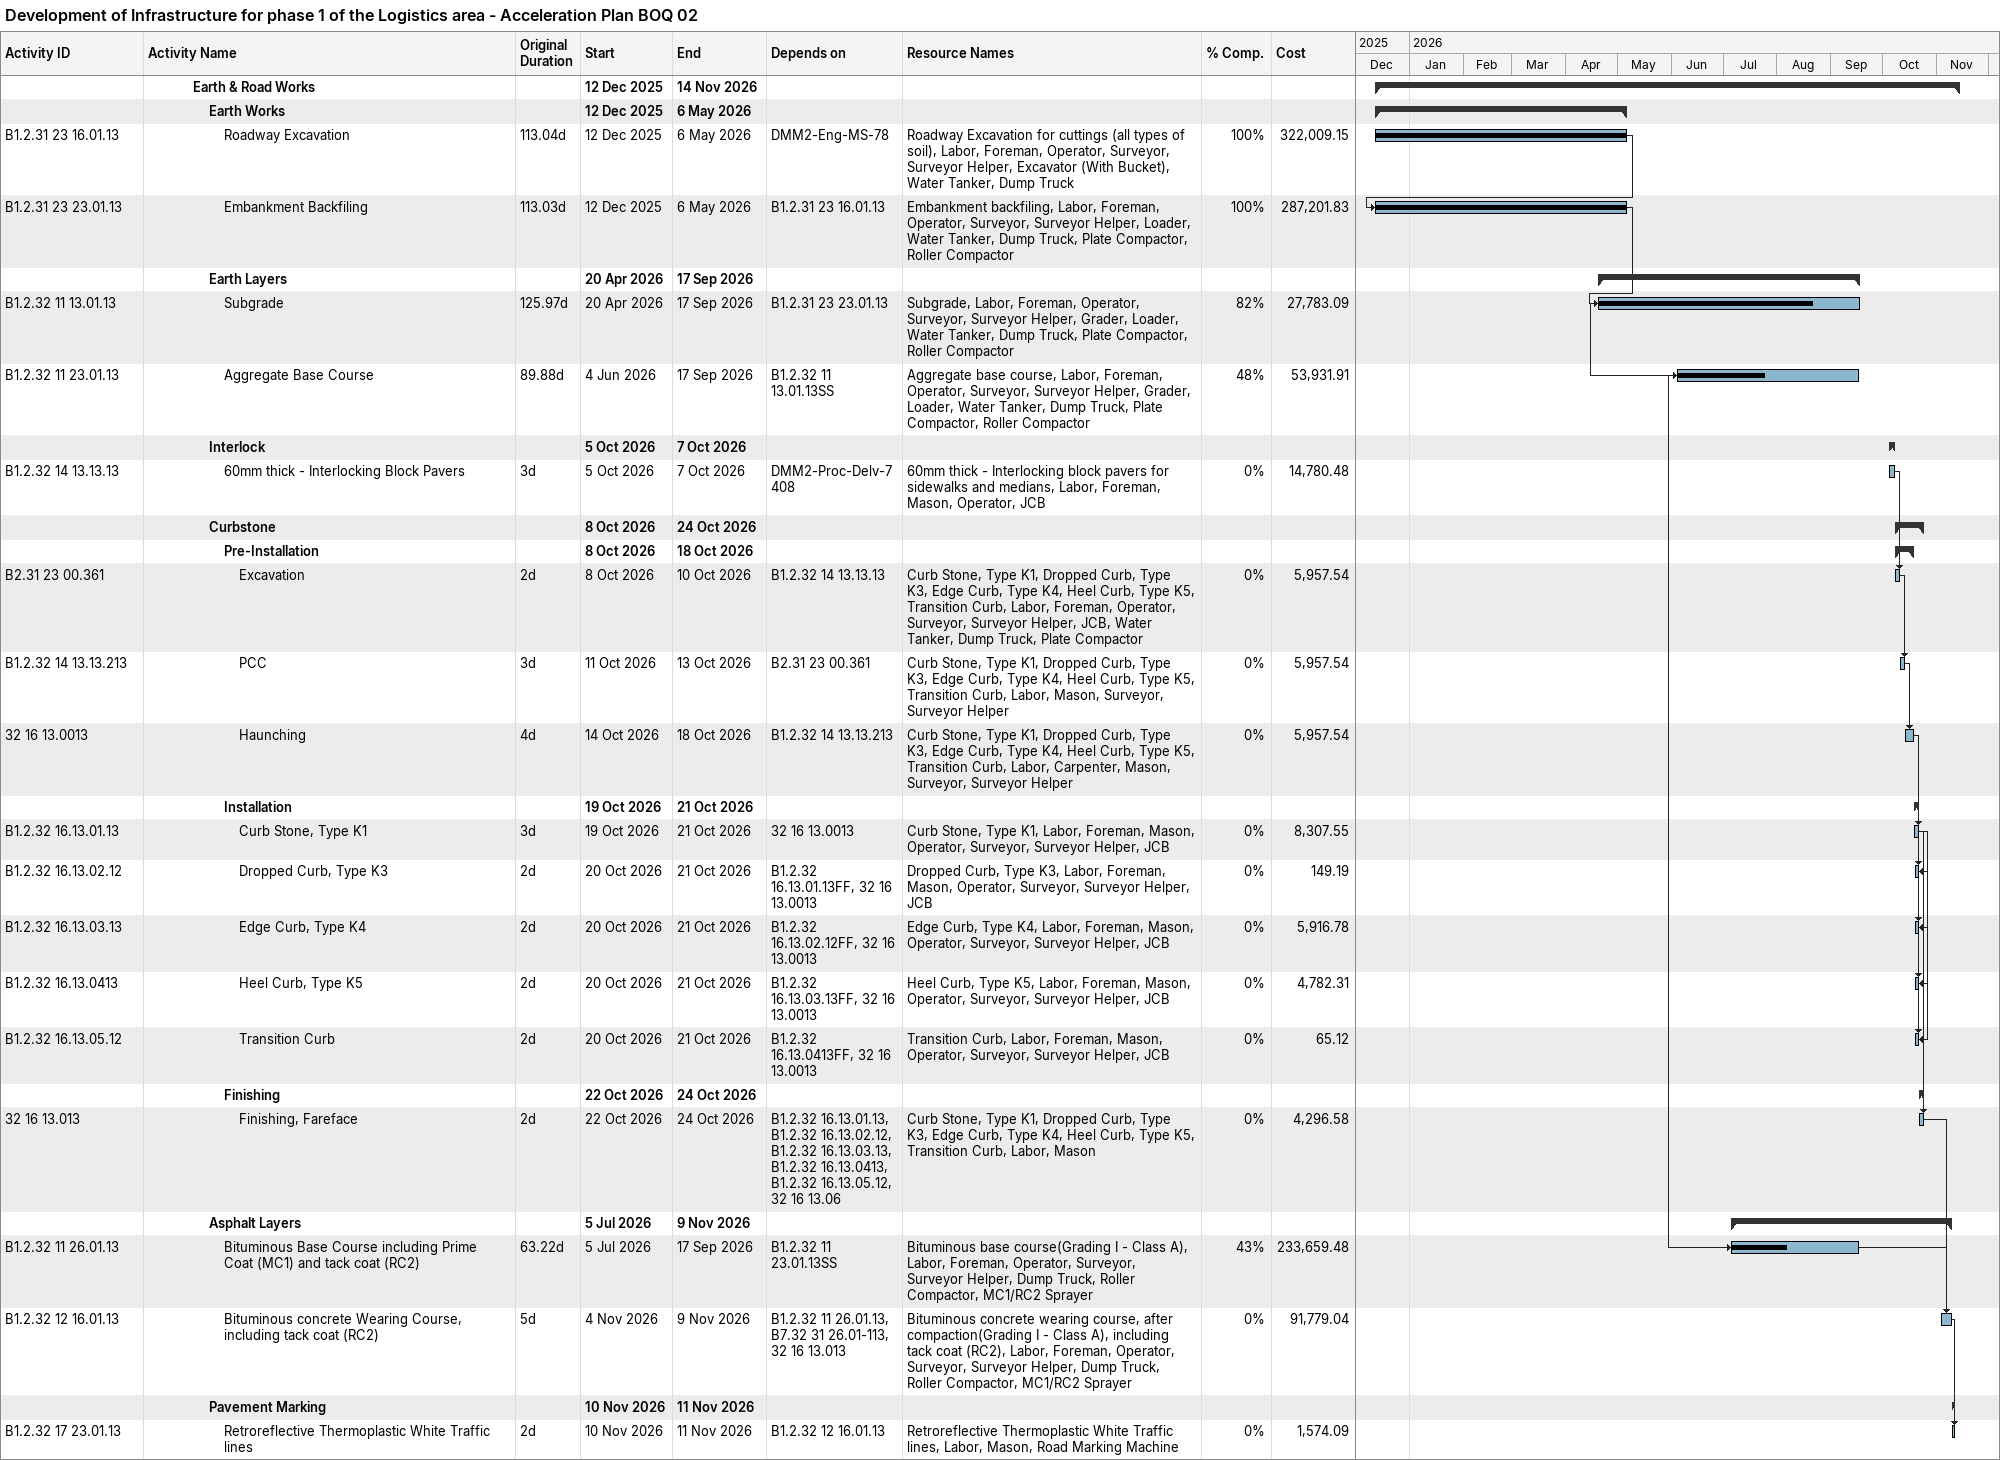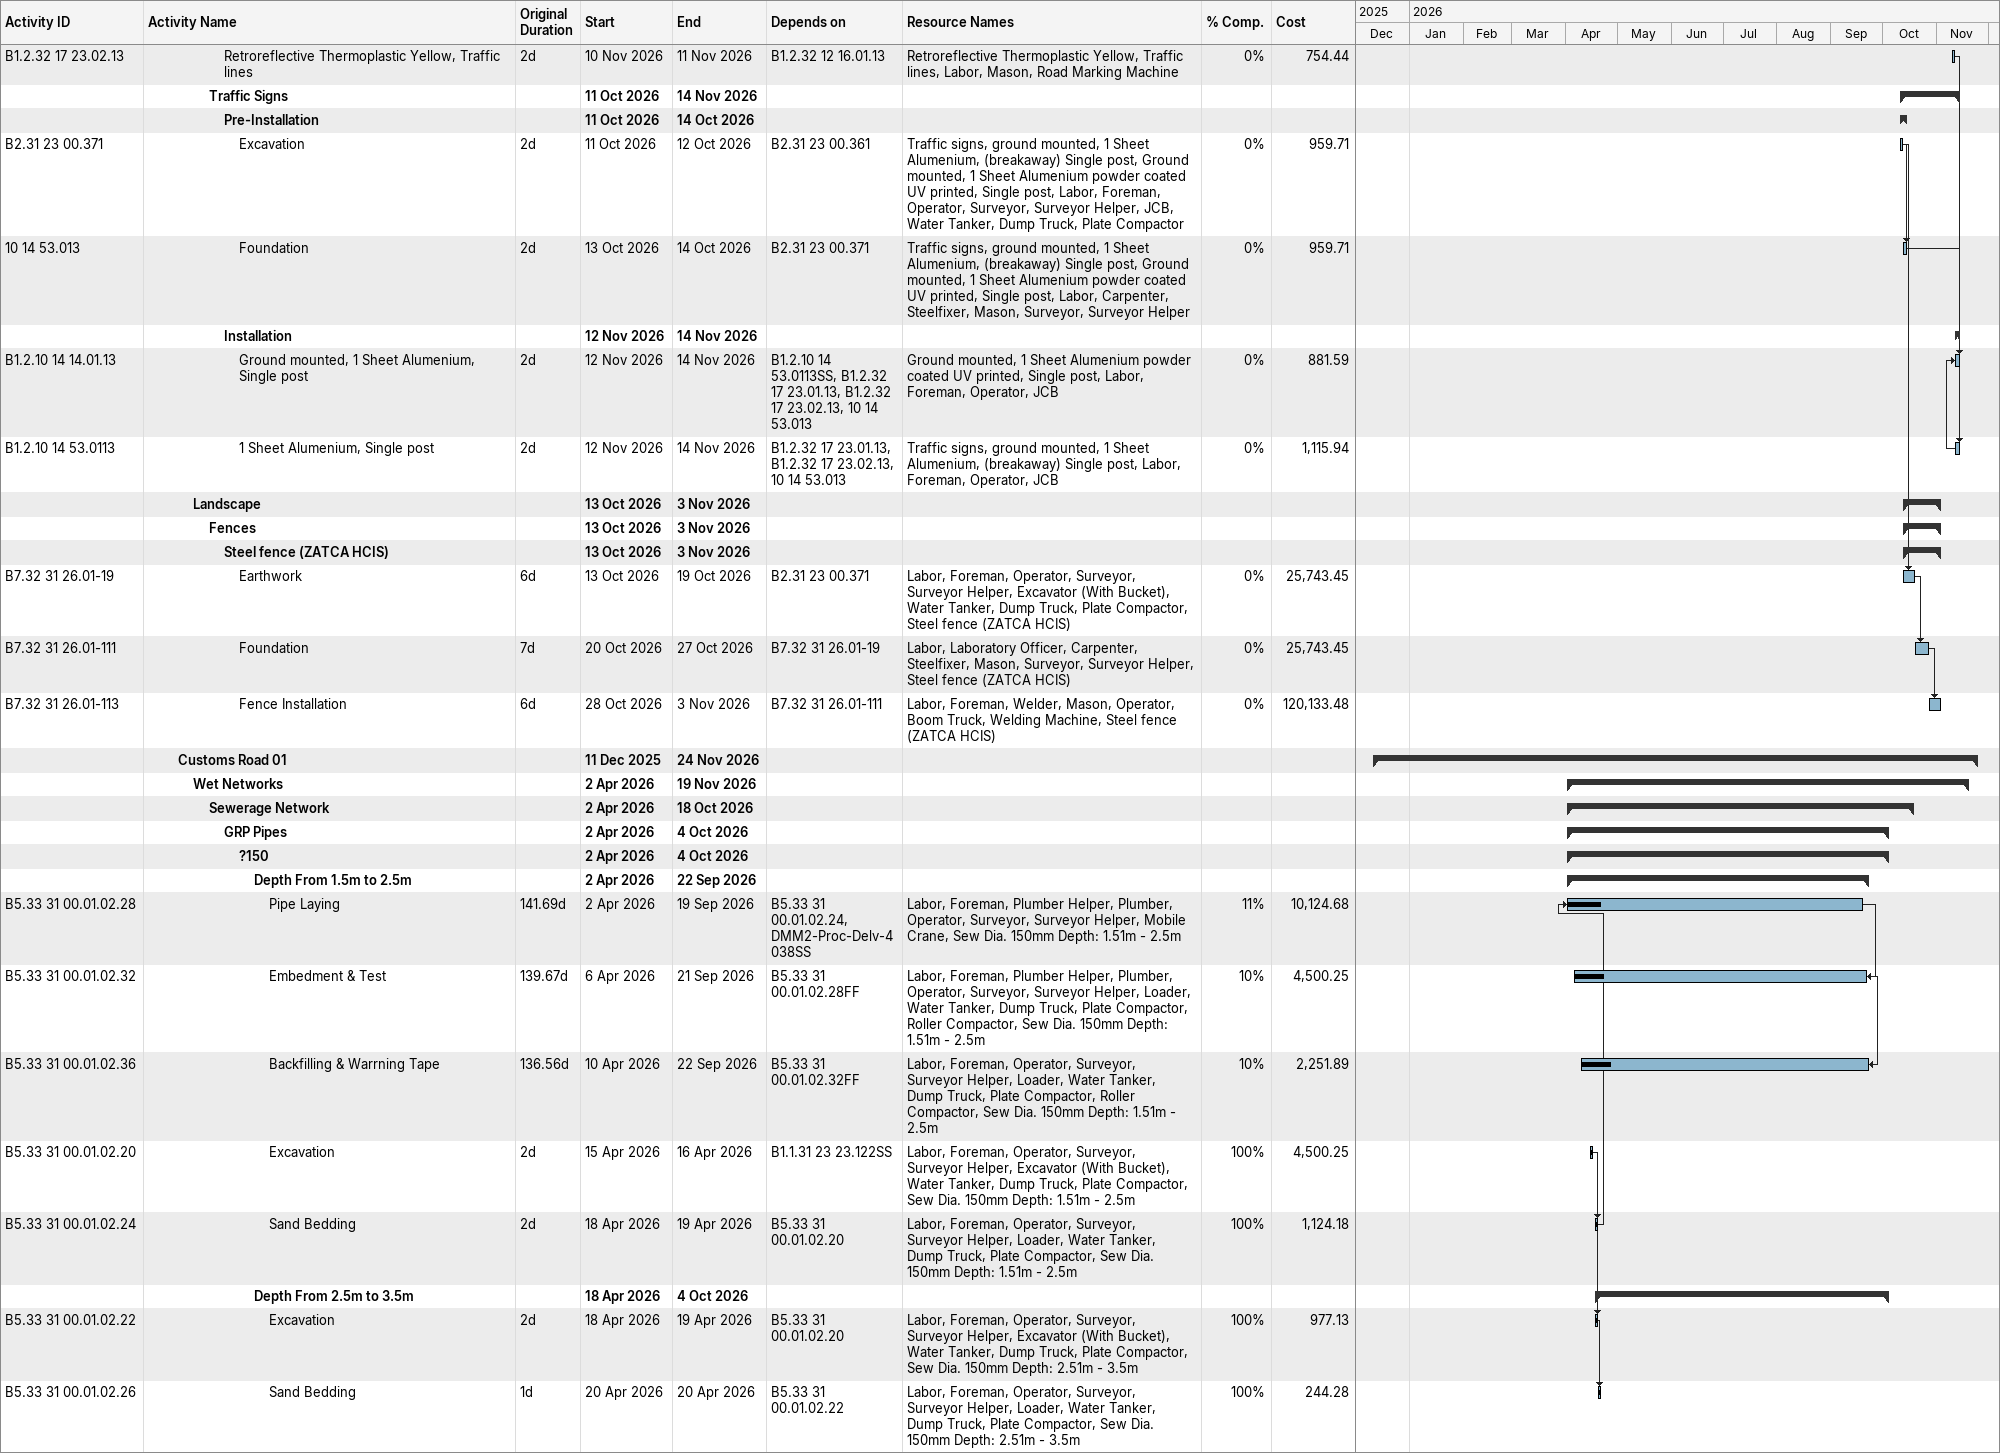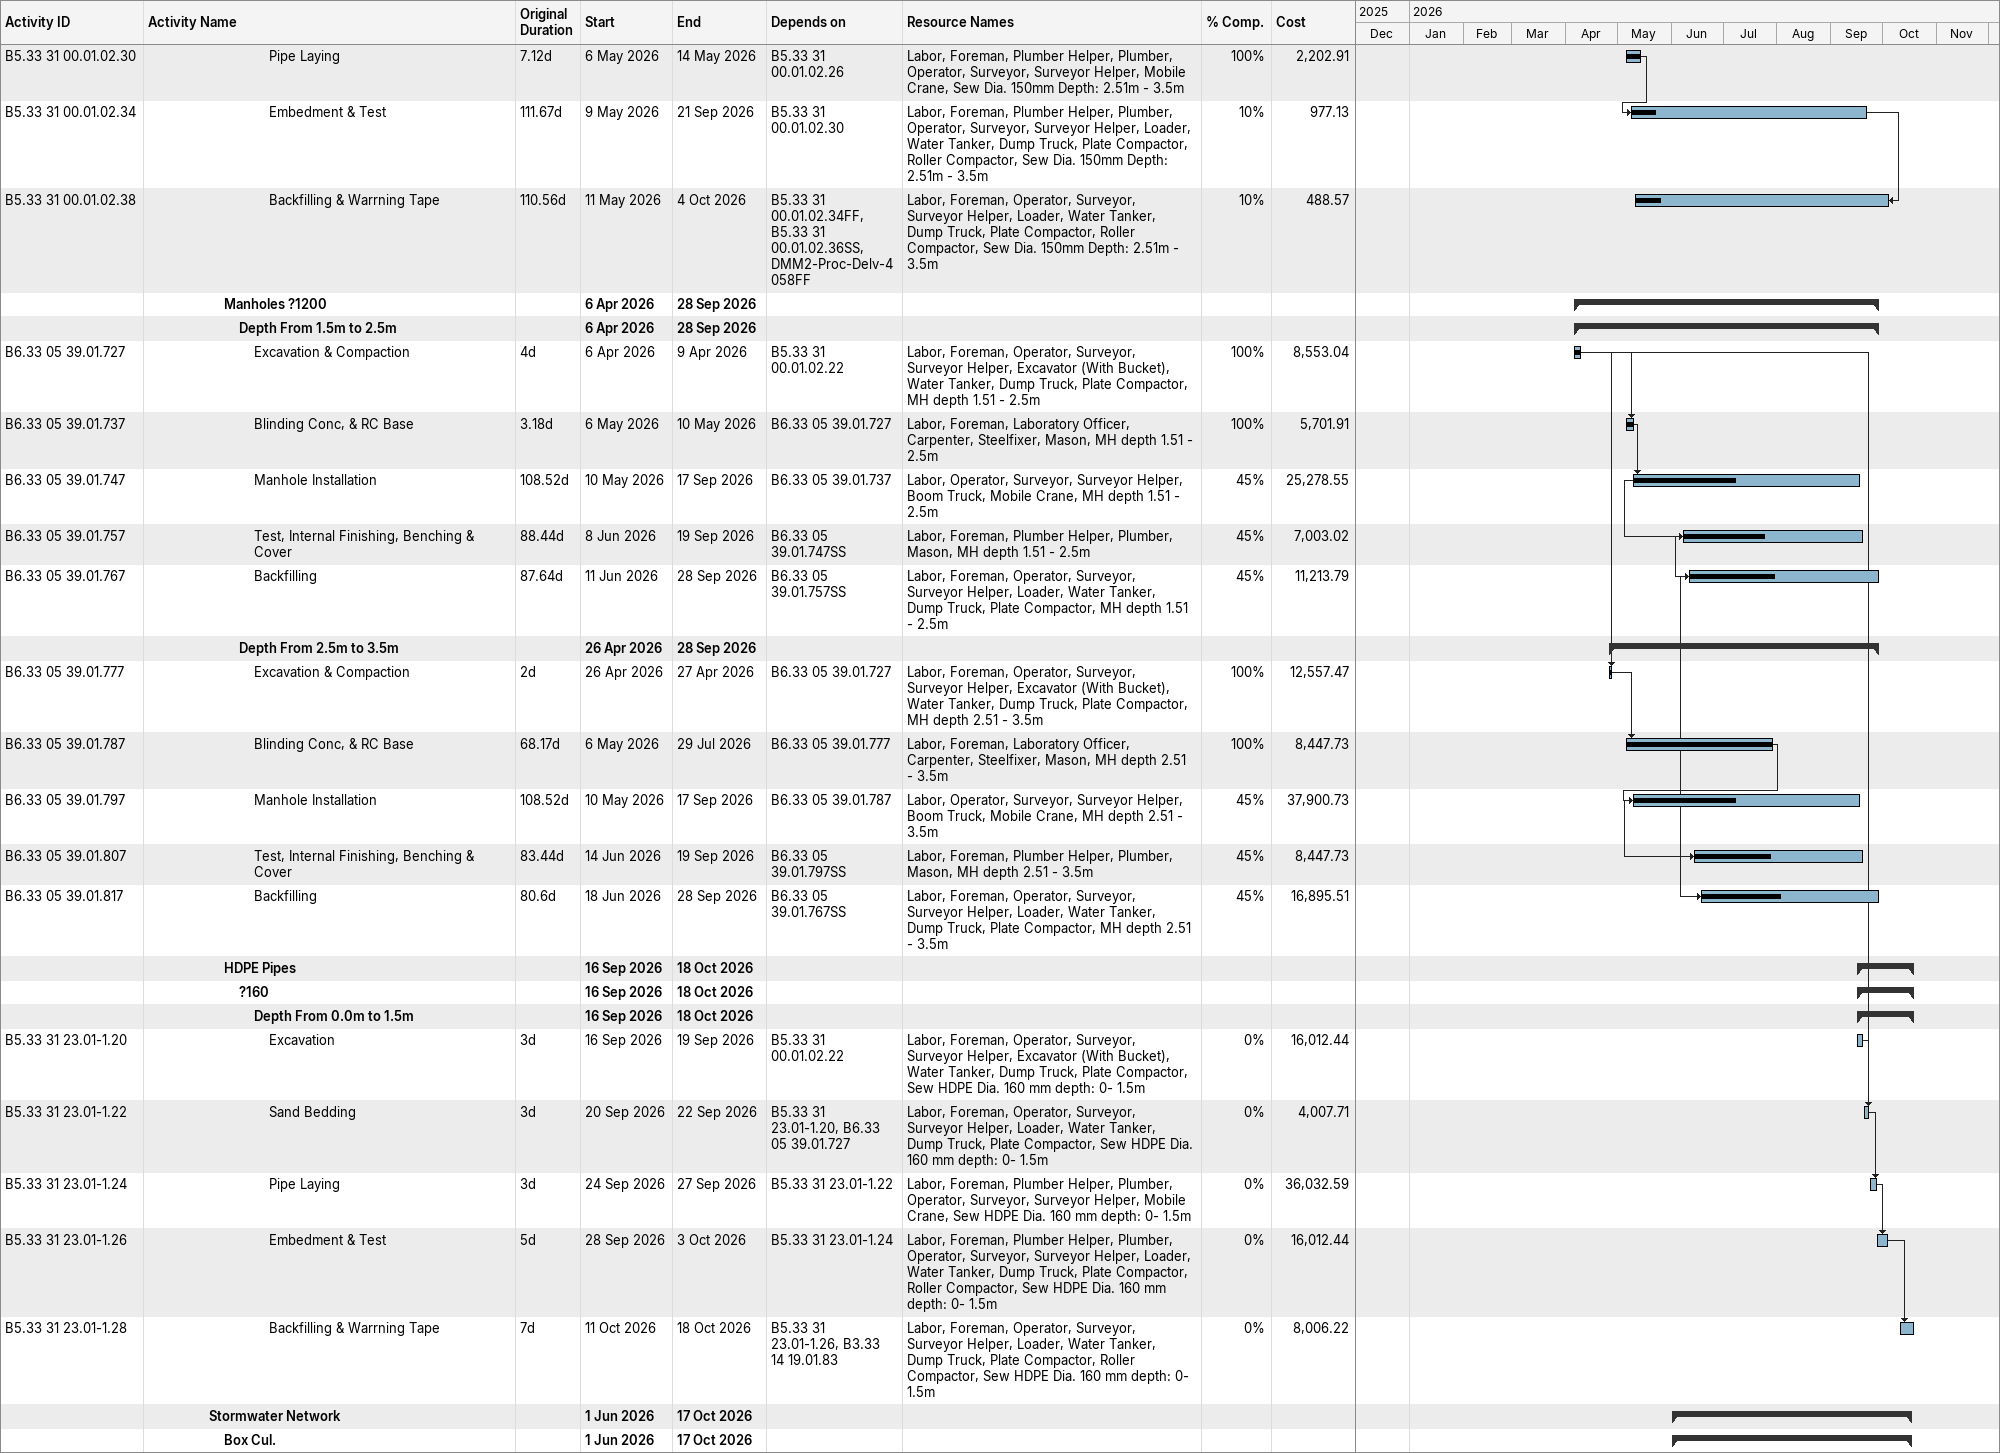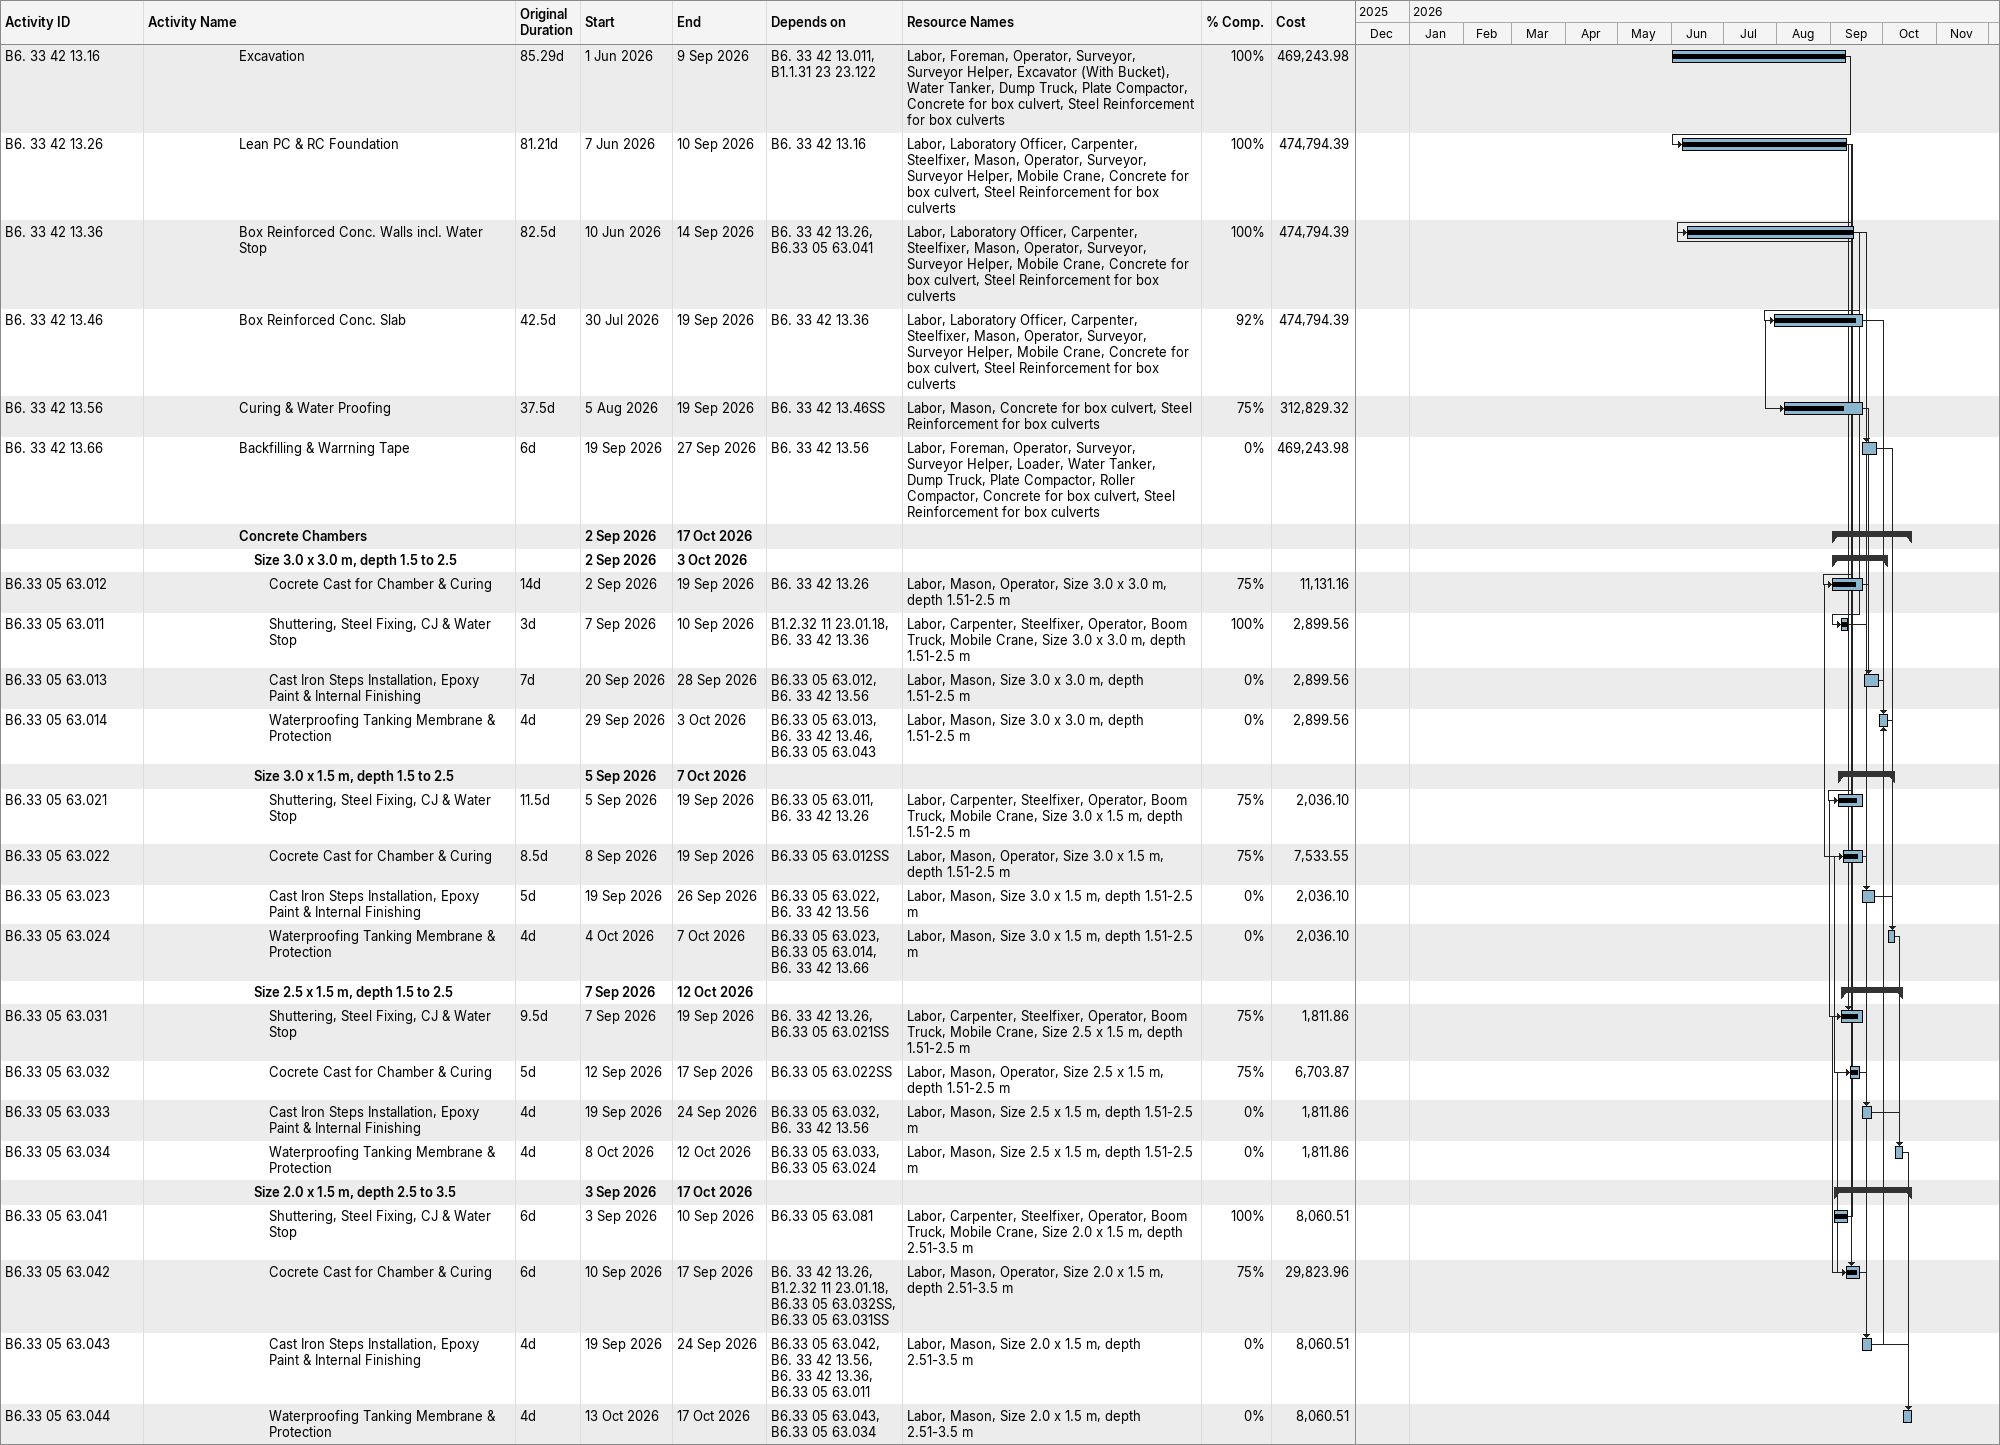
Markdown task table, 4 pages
Development of Infrastructure for phase 1 of the Logistics area - Acceleration Plan BOQ 02

| ID | Level | Task | Original duration | Start | Finish | Predecessors | Resources | % complete | Cost |
|---|---|---|---|---|---|---|---|---|---|
|  | 4 | **Earth & Road Works** |  | 2025-12-12 | 2026-11-14 |  |  |  |  |
|  | 5 | **Earth Works** |  | 2025-12-12 | 2026-05-06 |  |  |  |  |
| B1.2.31 23 16.01.13 | 6 | Roadway Excavation | 113.04d | 2025-12-12 | 2026-05-06 | DMM2-Eng-MS-78 | Roadway Excavation for cuttings (all types of soil), Labor, Foreman, Operator, Surveyor, Surveyor Helper, Excavator (With Bucket), Water Tanker, Dump Truck | 100 | 322009.15 |
| B1.2.31 23 23.01.13 | 6 | Embankment Backfiling | 113.03d | 2025-12-12 | 2026-05-06 | B1.2.31 23 16.01.13 | Embankment backfiling, Labor, Foreman, Operator, Surveyor, Surveyor Helper, Loader, Water Tanker, Dump Truck, Plate Compactor, Roller Compactor | 100 | 287201.83 |
|  | 5 | **Earth Layers** |  | 2026-04-20 | 2026-09-17 |  |  |  |  |
| B1.2.32 11 13.01.13 | 6 | Subgrade | 125.97d | 2026-04-20 | 2026-09-17 | B1.2.31 23 23.01.13 | Subgrade, Labor, Foreman, Operator, Surveyor, Surveyor Helper, Grader, Loader, Water Tanker, Dump Truck, Plate Compactor, Roller Compactor | 82 | 27783.09 |
| B1.2.32 11 23.01.13 | 6 | Aggregate Base Course | 89.88d | 2026-06-04 | 2026-09-17 | B1.2.32 11 13.01.13SS | Aggregate base course, Labor, Foreman, Operator, Surveyor, Surveyor Helper, Grader, Loader, Water Tanker, Dump Truck, Plate Compactor, Roller Compactor | 48 | 53931.91 |
|  | 5 | **Interlock** |  | 2026-10-05 | 2026-10-07 |  |  |  |  |
| B1.2.32 14 13.13.13 | 6 | 60mm thick - Interlocking Block Pavers | 3d | 2026-10-05 | 2026-10-07 | DMM2-Proc-Delv-7408 | 60mm thick - Interlocking block pavers for sidewalks and medians, Labor, Foreman, Mason, Operator, JCB | 0 | 14780.48 |
|  | 5 | **Curbstone** |  | 2026-10-08 | 2026-10-24 |  |  |  |  |
|  | 6 | **Pre-Installation** |  | 2026-10-08 | 2026-10-18 |  |  |  |  |
| B2.31 23 00.361 | 7 | Excavation | 2d | 2026-10-08 | 2026-10-10 | B1.2.32 14 13.13.13 | Curb Stone, Type K1, Dropped Curb, Type K3, Edge Curb, Type K4, Heel Curb, Type K5, Transition Curb, Labor, Foreman, Operator, Surveyor, Surveyor Helper, JCB, Water Tanker, Dump Truck, Plate Compactor | 0 | 5957.54 |
| B1.2.32 14 13.13.213 | 7 | PCC | 3d | 2026-10-11 | 2026-10-13 | B2.31 23 00.361 | Curb Stone, Type K1, Dropped Curb, Type K3, Edge Curb, Type K4, Heel Curb, Type K5, Transition Curb, Labor, Mason, Surveyor, Surveyor Helper | 0 | 5957.54 |
| 32 16 13.0013 | 7 | Haunching | 4d | 2026-10-14 | 2026-10-18 | B1.2.32 14 13.13.213 | Curb Stone, Type K1, Dropped Curb, Type K3, Edge Curb, Type K4, Heel Curb, Type K5, Transition Curb, Labor, Carpenter, Mason, Surveyor, Surveyor Helper | 0 | 5957.54 |
|  | 6 | **Installation** |  | 2026-10-19 | 2026-10-21 |  |  |  |  |
| B1.2.32 16.13.01.13 | 7 | Curb Stone, Type K1 | 3d | 2026-10-19 | 2026-10-21 | 32 16 13.0013 | Curb Stone, Type K1, Labor, Foreman, Mason, Operator, Surveyor, Surveyor Helper, JCB | 0 | 8307.55 |
| B1.2.32 16.13.02.12 | 7 | Dropped Curb, Type K3 | 2d | 2026-10-20 | 2026-10-21 | B1.2.32 16.13.01.13FF, 32 16 13.0013 | Dropped Curb, Type K3, Labor, Foreman, Mason, Operator, Surveyor, Surveyor Helper, JCB | 0 | 149.19 |
| B1.2.32 16.13.03.13 | 7 | Edge Curb, Type K4 | 2d | 2026-10-20 | 2026-10-21 | B1.2.32 16.13.02.12FF, 32 16 13.0013 | Edge Curb, Type K4, Labor, Foreman, Mason, Operator, Surveyor, Surveyor Helper, JCB | 0 | 5916.78 |
| B1.2.32 16.13.0413 | 7 | Heel Curb, Type K5 | 2d | 2026-10-20 | 2026-10-21 | B1.2.32 16.13.03.13FF, 32 16 13.0013 | Heel Curb, Type K5, Labor, Foreman, Mason, Operator, Surveyor, Surveyor Helper, JCB | 0 | 4782.31 |
| B1.2.32 16.13.05.12 | 7 | Transition Curb | 2d | 2026-10-20 | 2026-10-21 | B1.2.32 16.13.0413FF, 32 16 13.0013 | Transition Curb, Labor, Foreman, Mason, Operator, Surveyor, Surveyor Helper, JCB | 0 | 65.12 |
|  | 6 | **Finishing** |  | 2026-10-22 | 2026-10-24 |  |  |  |  |
| 32 16 13.013 | 7 | Finishing, Fareface | 2d | 2026-10-22 | 2026-10-24 | B1.2.32 16.13.01.13, B1.2.32 16.13.02.12, B1.2.32 16.13.03.13, B1.2.32 16.13.0413, B1.2.32 16.13.05.12, 32 16 13.06 | Curb Stone, Type K1, Dropped Curb, Type K3, Edge Curb, Type K4, Heel Curb, Type K5, Transition Curb, Labor, Mason | 0 | 4296.58 |
|  | 5 | **Asphalt Layers** |  | 2026-07-05 | 2026-11-09 |  |  |  |  |
| B1.2.32 11 26.01.13 | 6 | Bituminous Base Course including Prime Coat (MC1) and tack coat (RC2) | 63.22d | 2026-07-05 | 2026-09-17 | B1.2.32 11 23.01.13SS | Bituminous base course(Grading I - Class A), Labor, Foreman, Operator, Surveyor, Surveyor Helper, Dump Truck, Roller Compactor, MC1/RC2 Sprayer | 43 | 233659.48 |
| B1.2.32 12 16.01.13 | 6 | Bituminous concrete Wearing Course, including tack coat (RC2) | 5d | 2026-11-04 | 2026-11-09 | B1.2.32 11 26.01.13, B7.32 31 26.01-113, 32 16 13.013 | Bituminous concrete wearing course, after compaction(Grading I - Class A), including tack coat (RC2), Labor, Foreman, Operator, Surveyor, Surveyor Helper, Dump Truck, Roller Compactor, MC1/RC2 Sprayer | 0 | 91779.04 |
|  | 5 | **Pavement Marking** |  | 2026-11-10 | 2026-11-11 |  |  |  |  |
| B1.2.32 17 23.01.13 | 6 | Retroreflective Thermoplastic White Traffic lines | 2d | 2026-11-10 | 2026-11-11 | B1.2.32 12 16.01.13 | Retroreflective Thermoplastic White Traffic lines, Labor, Mason, Road Marking Machine | 0 | 1574.09 |
| B1.2.32 17 23.02.13 | 6 | Retroreflective Thermoplastic Yellow, Traffic lines | 2d | 2026-11-10 | 2026-11-11 | B1.2.32 12 16.01.13 | Retroreflective Thermoplastic Yellow, Traffic lines, Labor, Mason, Road Marking Machine | 0 | 754.44 |
|  | 5 | **Traffic Signs** |  | 2026-10-11 | 2026-11-14 |  |  |  |  |
|  | 6 | **Pre-Installation** |  | 2026-10-11 | 2026-10-14 |  |  |  |  |
| B2.31 23 00.371 | 7 | Excavation | 2d | 2026-10-11 | 2026-10-12 | B2.31 23 00.361 | Traffic signs, ground mounted, 1 Sheet Alumenium, (breakaway) Single post, Ground mounted, 1 Sheet Alumenium powder coated UV printed, Single post, Labor, Foreman, Operator, Surveyor, Surveyor Helper, JCB, Water Tanker, Dump Truck, Plate Compactor | 0 | 959.71 |
| 10 14 53.013 | 7 | Foundation | 2d | 2026-10-13 | 2026-10-14 | B2.31 23 00.371 | Traffic signs, ground mounted, 1 Sheet Alumenium, (breakaway) Single post, Ground mounted, 1 Sheet Alumenium powder coated UV printed, Single post, Labor, Carpenter, Steelfixer, Mason, Surveyor, Surveyor Helper | 0 | 959.71 |
|  | 6 | **Installation** |  | 2026-11-12 | 2026-11-14 |  |  |  |  |
| B1.2.10 14 14.01.13 | 7 | Ground mounted, 1 Sheet Alumenium, Single post | 2d | 2026-11-12 | 2026-11-14 | B1.2.10 14 53.0113SS, B1.2.32 17 23.01.13, B1.2.32 17 23.02.13, 10 14 53.013 | Ground mounted, 1 Sheet Alumenium powder coated UV printed, Single post, Labor, Foreman, Operator, JCB | 0 | 881.59 |
| B1.2.10 14 53.0113 | 7 | 1 Sheet Alumenium, Single post | 2d | 2026-11-12 | 2026-11-14 | B1.2.32 17 23.01.13, B1.2.32 17 23.02.13, 10 14 53.013 | Traffic signs, ground mounted, 1 Sheet Alumenium, (breakaway) Single post, Labor, Foreman, Operator, JCB | 0 | 1115.94 |
|  | 4 | **Landscape** |  | 2026-10-13 | 2026-11-03 |  |  |  |  |
|  | 5 | **Fences** |  | 2026-10-13 | 2026-11-03 |  |  |  |  |
|  | 6 | **Steel fence (ZATCA HCIS)** |  | 2026-10-13 | 2026-11-03 |  |  |  |  |
| B7.32 31 26.01-19 | 7 | Earthwork | 6d | 2026-10-13 | 2026-10-19 | B2.31 23 00.371 | Labor, Foreman, Operator, Surveyor, Surveyor Helper, Excavator (With Bucket), Water Tanker, Dump Truck, Plate Compactor, Steel fence (ZATCA HCIS) | 0 | 25743.45 |
| B7.32 31 26.01-111 | 7 | Foundation | 7d | 2026-10-20 | 2026-10-27 | B7.32 31 26.01-19 | Labor, Laboratory Officer, Carpenter, Steelfixer, Mason, Surveyor, Surveyor Helper, Steel fence (ZATCA HCIS) | 0 | 25743.45 |
| B7.32 31 26.01-113 | 7 | Fence Installation | 6d | 2026-10-28 | 2026-11-03 | B7.32 31 26.01-111 | Labor, Foreman, Welder, Mason, Operator, Boom Truck, Welding Machine, Steel fence (ZATCA HCIS) | 0 | 120133.48 |
|  | 3 | **Customs Road 01** |  | 2025-12-11 | 2026-11-24 |  |  |  |  |
|  | 4 | **Wet Networks** |  | 2026-04-02 | 2026-11-19 |  |  |  |  |
|  | 5 | **Sewerage Network** |  | 2026-04-02 | 2026-10-18 |  |  |  |  |
|  | 6 | **GRP Pipes** |  | 2026-04-02 | 2026-10-04 |  |  |  |  |
|  | 7 | **?150** |  | 2026-04-02 | 2026-10-04 |  |  |  |  |
|  | 8 | **Depth From 1.5m to 2.5m** |  | 2026-04-02 | 2026-09-22 |  |  |  |  |
| B5.33 31 00.01.02.28 | 9 | Pipe Laying | 141.69d | 2026-04-02 | 2026-09-19 | B5.33 31 00.01.02.24, DMM2-Proc-Delv-4038SS | Labor, Foreman, Plumber Helper, Plumber, Operator, Surveyor, Surveyor Helper, Mobile Crane, Sew Dia. 150mm Depth: 1.51m - 2.5m | 11 | 10124.68 |
| B5.33 31 00.01.02.32 | 9 | Embedment & Test | 139.67d | 2026-04-06 | 2026-09-21 | B5.33 31 00.01.02.28FF | Labor, Foreman, Plumber Helper, Plumber, Operator, Surveyor, Surveyor Helper, Loader, Water Tanker, Dump Truck, Plate Compactor, Roller Compactor, Sew Dia. 150mm Depth: 1.51m - 2.5m | 10 | 4500.25 |
| B5.33 31 00.01.02.36 | 9 | Backfilling & Warrning Tape | 136.56d | 2026-04-10 | 2026-09-22 | B5.33 31 00.01.02.32FF | Labor, Foreman, Operator, Surveyor, Surveyor Helper, Loader, Water Tanker, Dump Truck, Plate Compactor, Roller Compactor, Sew Dia. 150mm Depth: 1.51m - 2.5m | 10 | 2251.89 |
| B5.33 31 00.01.02.20 | 9 | Excavation | 2d | 2026-04-15 | 2026-04-16 | B1.1.31 23 23.122SS | Labor, Foreman, Operator, Surveyor, Surveyor Helper, Excavator (With Bucket), Water Tanker, Dump Truck, Plate Compactor, Sew Dia. 150mm Depth: 1.51m - 2.5m | 100 | 4500.25 |
| B5.33 31 00.01.02.24 | 9 | Sand Bedding | 2d | 2026-04-18 | 2026-04-19 | B5.33 31 00.01.02.20 | Labor, Foreman, Operator, Surveyor, Surveyor Helper, Loader, Water Tanker, Dump Truck, Plate Compactor, Sew Dia. 150mm Depth: 1.51m - 2.5m | 100 | 1124.18 |
|  | 8 | **Depth From 2.5m to 3.5m** |  | 2026-04-18 | 2026-10-04 |  |  |  |  |
| B5.33 31 00.01.02.22 | 9 | Excavation | 2d | 2026-04-18 | 2026-04-19 | B5.33 31 00.01.02.20 | Labor, Foreman, Operator, Surveyor, Surveyor Helper, Excavator (With Bucket), Water Tanker, Dump Truck, Plate Compactor, Sew Dia. 150mm Depth: 2.51m - 3.5m | 100 | 977.13 |
| B5.33 31 00.01.02.26 | 9 | Sand Bedding | 1d | 2026-04-20 | 2026-04-20 | B5.33 31 00.01.02.22 | Labor, Foreman, Operator, Surveyor, Surveyor Helper, Loader, Water Tanker, Dump Truck, Plate Compactor, Sew Dia. 150mm Depth: 2.51m - 3.5m | 100 | 244.28 |
| B5.33 31 00.01.02.30 | 9 | Pipe Laying | 7.12d | 2026-05-06 | 2026-05-14 | B5.33 31 00.01.02.26 | Labor, Foreman, Plumber Helper, Plumber, Operator, Surveyor, Surveyor Helper, Mobile Crane, Sew Dia. 150mm Depth: 2.51m - 3.5m | 100 | 2202.91 |
| B5.33 31 00.01.02.34 | 9 | Embedment & Test | 111.67d | 2026-05-09 | 2026-09-21 | B5.33 31 00.01.02.30 | Labor, Foreman, Plumber Helper, Plumber, Operator, Surveyor, Surveyor Helper, Loader, Water Tanker, Dump Truck, Plate Compactor, Roller Compactor, Sew Dia. 150mm Depth: 2.51m - 3.5m | 10 | 977.13 |
| B5.33 31 00.01.02.38 | 9 | Backfilling & Warrning Tape | 110.56d | 2026-05-11 | 2026-10-04 | B5.33 31 00.01.02.34FF, B5.33 31 00.01.02.36SS, DMM2-Proc-Delv-4058FF | Labor, Foreman, Operator, Surveyor, Surveyor Helper, Loader, Water Tanker, Dump Truck, Plate Compactor, Roller Compactor, Sew Dia. 150mm Depth: 2.51m - 3.5m | 10 | 488.57 |
|  | 6 | **Manholes ?1200** |  | 2026-04-06 | 2026-09-28 |  |  |  |  |
|  | 7 | **Depth From 1.5m to 2.5m** |  | 2026-04-06 | 2026-09-28 |  |  |  |  |
| B6.33 05 39.01.727 | 8 | Excavation & Compaction | 4d | 2026-04-06 | 2026-04-09 | B5.33 31 00.01.02.22 | Labor, Foreman, Operator, Surveyor, Surveyor Helper, Excavator (With Bucket), Water Tanker, Dump Truck, Plate Compactor, MH depth 1.51 - 2.5m | 100 | 8553.04 |
| B6.33 05 39.01.737 | 8 | Blinding Conc, & RC Base | 3.18d | 2026-05-06 | 2026-05-10 | B6.33 05 39.01.727 | Labor, Foreman, Laboratory Officer, Carpenter, Steelfixer, Mason, MH depth 1.51 - 2.5m | 100 | 5701.91 |
| B6.33 05 39.01.747 | 8 | Manhole Installation | 108.52d | 2026-05-10 | 2026-09-17 | B6.33 05 39.01.737 | Labor, Operator, Surveyor, Surveyor Helper, Boom Truck, Mobile Crane, MH depth 1.51 - 2.5m | 45 | 25278.55 |
| B6.33 05 39.01.757 | 8 | Test, Internal Finishing, Benching & Cover | 88.44d | 2026-06-08 | 2026-09-19 | B6.33 05 39.01.747SS | Labor, Foreman, Plumber Helper, Plumber, Mason, MH depth 1.51 - 2.5m | 45 | 7003.02 |
| B6.33 05 39.01.767 | 8 | Backfilling | 87.64d | 2026-06-11 | 2026-09-28 | B6.33 05 39.01.757SS | Labor, Foreman, Operator, Surveyor, Surveyor Helper, Loader, Water Tanker, Dump Truck, Plate Compactor, MH depth 1.51 - 2.5m | 45 | 11213.79 |
|  | 7 | **Depth From 2.5m to 3.5m** |  | 2026-04-26 | 2026-09-28 |  |  |  |  |
| B6.33 05 39.01.777 | 8 | Excavation & Compaction | 2d | 2026-04-26 | 2026-04-27 | B6.33 05 39.01.727 | Labor, Foreman, Operator, Surveyor, Surveyor Helper, Excavator (With Bucket), Water Tanker, Dump Truck, Plate Compactor, MH depth 2.51 - 3.5m | 100 | 12557.47 |
| B6.33 05 39.01.787 | 8 | Blinding Conc, & RC Base | 68.17d | 2026-05-06 | 2026-07-29 | B6.33 05 39.01.777 | Labor, Foreman, Laboratory Officer, Carpenter, Steelfixer, Mason, MH depth 2.51 - 3.5m | 100 | 8447.73 |
| B6.33 05 39.01.797 | 8 | Manhole Installation | 108.52d | 2026-05-10 | 2026-09-17 | B6.33 05 39.01.787 | Labor, Operator, Surveyor, Surveyor Helper, Boom Truck, Mobile Crane, MH depth 2.51 - 3.5m | 45 | 37900.73 |
| B6.33 05 39.01.807 | 8 | Test, Internal Finishing, Benching & Cover | 83.44d | 2026-06-14 | 2026-09-19 | B6.33 05 39.01.797SS | Labor, Foreman, Plumber Helper, Plumber, Mason, MH depth 2.51 - 3.5m | 45 | 8447.73 |
| B6.33 05 39.01.817 | 8 | Backfilling | 80.6d | 2026-06-18 | 2026-09-28 | B6.33 05 39.01.767SS | Labor, Foreman, Operator, Surveyor, Surveyor Helper, Loader, Water Tanker, Dump Truck, Plate Compactor, MH depth 2.51 - 3.5m | 45 | 16895.51 |
|  | 6 | **HDPE Pipes** |  | 2026-09-16 | 2026-10-18 |  |  |  |  |
|  | 7 | **?160** |  | 2026-09-16 | 2026-10-18 |  |  |  |  |
|  | 8 | **Depth From 0.0m to 1.5m** |  | 2026-09-16 | 2026-10-18 |  |  |  |  |
| B5.33 31 23.01-1.20 | 9 | Excavation | 3d | 2026-09-16 | 2026-09-19 | B5.33 31 00.01.02.22 | Labor, Foreman, Operator, Surveyor, Surveyor Helper, Excavator (With Bucket), Water Tanker, Dump Truck, Plate Compactor, Sew HDPE Dia. 160 mm depth: 0- 1.5m | 0 | 16012.44 |
| B5.33 31 23.01-1.22 | 9 | Sand Bedding | 3d | 2026-09-20 | 2026-09-22 | B5.33 31 23.01-1.20, B6.33 05 39.01.727 | Labor, Foreman, Operator, Surveyor, Surveyor Helper, Loader, Water Tanker, Dump Truck, Plate Compactor, Sew HDPE Dia. 160 mm depth: 0- 1.5m | 0 | 4007.71 |
| B5.33 31 23.01-1.24 | 9 | Pipe Laying | 3d | 2026-09-24 | 2026-09-27 | B5.33 31 23.01-1.22 | Labor, Foreman, Plumber Helper, Plumber, Operator, Surveyor, Surveyor Helper, Mobile Crane, Sew HDPE Dia. 160 mm depth: 0- 1.5m | 0 | 36032.59 |
| B5.33 31 23.01-1.26 | 9 | Embedment & Test | 5d | 2026-09-28 | 2026-10-03 | B5.33 31 23.01-1.24 | Labor, Foreman, Plumber Helper, Plumber, Operator, Surveyor, Surveyor Helper, Loader, Water Tanker, Dump Truck, Plate Compactor, Roller Compactor, Sew HDPE Dia. 160 mm depth: 0- 1.5m | 0 | 16012.44 |
| B5.33 31 23.01-1.28 | 9 | Backfilling & Warrning Tape | 7d | 2026-10-11 | 2026-10-18 | B5.33 31 23.01-1.26, B3.33 14 19.01.83 | Labor, Foreman, Operator, Surveyor, Surveyor Helper, Loader, Water Tanker, Dump Truck, Plate Compactor, Roller Compactor, Sew HDPE Dia. 160 mm depth: 0- 1.5m | 0 | 8006.22 |
|  | 5 | **Stormwater Network** |  | 2026-06-01 | 2026-10-17 |  |  |  |  |
|  | 6 | **Box Cul.** |  | 2026-06-01 | 2026-10-17 |  |  |  |  |
| B6. 33 42 13.16 | 7 | Excavation | 85.29d | 2026-06-01 | 2026-09-09 | B6. 33 42 13.011, B1.1.31 23 23.122 | Labor, Foreman, Operator, Surveyor, Surveyor Helper, Excavator (With Bucket), Water Tanker, Dump Truck, Plate Compactor, Concrete for box culvert, Steel Reinforcement for box culverts | 100 | 469243.98 |
| B6. 33 42 13.26 | 7 | Lean PC & RC Foundation | 81.21d | 2026-06-07 | 2026-09-10 | B6. 33 42 13.16 | Labor, Laboratory Officer, Carpenter, Steelfixer, Mason, Operator, Surveyor, Surveyor Helper, Mobile Crane, Concrete for box culvert, Steel Reinforcement for box culverts | 100 | 474794.39 |
| B6. 33 42 13.36 | 7 | Box Reinforced Conc. Walls incl. Water Stop | 82.5d | 2026-06-10 | 2026-09-14 | B6. 33 42 13.26, B6.33 05 63.041 | Labor, Laboratory Officer, Carpenter, Steelfixer, Mason, Operator, Surveyor, Surveyor Helper, Mobile Crane, Concrete for box culvert, Steel Reinforcement for box culverts | 100 | 474794.39 |
| B6. 33 42 13.46 | 7 | Box Reinforced Conc. Slab | 42.5d | 2026-07-30 | 2026-09-19 | B6. 33 42 13.36 | Labor, Laboratory Officer, Carpenter, Steelfixer, Mason, Operator, Surveyor, Surveyor Helper, Mobile Crane, Concrete for box culvert, Steel Reinforcement for box culverts | 92 | 474794.39 |
| B6. 33 42 13.56 | 7 | Curing & Water Proofing | 37.5d | 2026-08-05 | 2026-09-19 | B6. 33 42 13.46SS | Labor, Mason, Concrete for box culvert, Steel Reinforcement for box culverts | 75 | 312829.32 |
| B6. 33 42 13.66 | 7 | Backfilling & Warrning Tape | 6d | 2026-09-19 | 2026-09-27 | B6. 33 42 13.56 | Labor, Foreman, Operator, Surveyor, Surveyor Helper, Loader, Water Tanker, Dump Truck, Plate Compactor, Roller Compactor, Concrete for box culvert, Steel Reinforcement for box culverts | 0 | 469243.98 |
|  | 7 | **Concrete Chambers** |  | 2026-09-02 | 2026-10-17 |  |  |  |  |
|  | 8 | **Size 3.0 x 3.0 m, depth 1.5 to 2.5** |  | 2026-09-02 | 2026-10-03 |  |  |  |  |
| B6.33 05 63.012 | 9 | Cocrete Cast for Chamber & Curing | 14d | 2026-09-02 | 2026-09-19 | B6. 33 42 13.26 | Labor, Mason, Operator, Size 3.0 x 3.0 m, depth 1.51-2.5 m | 75 | 11131.16 |
| B6.33 05 63.011 | 9 | Shuttering, Steel Fixing, CJ & Water Stop | 3d | 2026-09-07 | 2026-09-10 | B1.2.32 11 23.01.18, B6. 33 42 13.36 | Labor, Carpenter, Steelfixer, Operator, Boom Truck, Mobile Crane, Size 3.0 x 3.0 m, depth 1.51-2.5 m | 100 | 2899.56 |
| B6.33 05 63.013 | 9 | Cast Iron Steps Installation, Epoxy Paint & Internal Finishing | 7d | 2026-09-20 | 2026-09-28 | B6.33 05 63.012, B6. 33 42 13.56 | Labor, Mason, Size 3.0 x 3.0 m, depth 1.51-2.5 m | 0 | 2899.56 |
| B6.33 05 63.014 | 9 | Waterproofing Tanking Membrane & Protection | 4d | 2026-09-29 | 2026-10-03 | B6.33 05 63.013, B6. 33 42 13.46, B6.33 05 63.043 | Labor, Mason, Size 3.0 x 3.0 m, depth 1.51-2.5 m | 0 | 2899.56 |
|  | 8 | **Size 3.0 x 1.5 m, depth 1.5 to 2.5** |  | 2026-09-05 | 2026-10-07 |  |  |  |  |
| B6.33 05 63.021 | 9 | Shuttering, Steel Fixing, CJ & Water Stop | 11.5d | 2026-09-05 | 2026-09-19 | B6.33 05 63.011, B6. 33 42 13.26 | Labor, Carpenter, Steelfixer, Operator, Boom Truck, Mobile Crane, Size 3.0 x 1.5 m, depth 1.51-2.5 m | 75 | 2036.10 |
| B6.33 05 63.022 | 9 | Cocrete Cast for Chamber & Curing | 8.5d | 2026-09-08 | 2026-09-19 | B6.33 05 63.012SS | Labor, Mason, Operator, Size 3.0 x 1.5 m, depth 1.51-2.5 m | 75 | 7533.55 |
| B6.33 05 63.023 | 9 | Cast Iron Steps Installation, Epoxy Paint & Internal Finishing | 5d | 2026-09-19 | 2026-09-26 | B6.33 05 63.022, B6. 33 42 13.56 | Labor, Mason, Size 3.0 x 1.5 m, depth 1.51-2.5 m | 0 | 2036.10 |
| B6.33 05 63.024 | 9 | Waterproofing Tanking Membrane & Protection | 4d | 2026-10-04 | 2026-10-07 | B6.33 05 63.023, B6.33 05 63.014, B6. 33 42 13.66 | Labor, Mason, Size 3.0 x 1.5 m, depth 1.51-2.5 m | 0 | 2036.10 |
|  | 8 | **Size 2.5 x 1.5 m, depth 1.5 to 2.5** |  | 2026-09-07 | 2026-10-12 |  |  |  |  |
| B6.33 05 63.031 | 9 | Shuttering, Steel Fixing, CJ & Water Stop | 9.5d | 2026-09-07 | 2026-09-19 | B6. 33 42 13.26, B6.33 05 63.021SS | Labor, Carpenter, Steelfixer, Operator, Boom Truck, Mobile Crane, Size 2.5 x 1.5 m, depth 1.51-2.5 m | 75 | 1811.86 |
| B6.33 05 63.032 | 9 | Cocrete Cast for Chamber & Curing | 5d | 2026-09-12 | 2026-09-17 | B6.33 05 63.022SS | Labor, Mason, Operator, Size 2.5 x 1.5 m, depth 1.51-2.5 m | 75 | 6703.87 |
| B6.33 05 63.033 | 9 | Cast Iron Steps Installation, Epoxy Paint & Internal Finishing | 4d | 2026-09-19 | 2026-09-24 | B6.33 05 63.032, B6. 33 42 13.56 | Labor, Mason, Size 2.5 x 1.5 m, depth 1.51-2.5 m | 0 | 1811.86 |
| B6.33 05 63.034 | 9 | Waterproofing Tanking Membrane & Protection | 4d | 2026-10-08 | 2026-10-12 | B6.33 05 63.033, B6.33 05 63.024 | Labor, Mason, Size 2.5 x 1.5 m, depth 1.51-2.5 m | 0 | 1811.86 |
|  | 8 | **Size 2.0 x 1.5 m, depth 2.5 to 3.5** |  | 2026-09-03 | 2026-10-17 |  |  |  |  |
| B6.33 05 63.041 | 9 | Shuttering, Steel Fixing, CJ & Water Stop | 6d | 2026-09-03 | 2026-09-10 | B6.33 05 63.081 | Labor, Carpenter, Steelfixer, Operator, Boom Truck, Mobile Crane, Size 2.0 x 1.5 m, depth 2.51-3.5 m | 100 | 8060.51 |
| B6.33 05 63.042 | 9 | Cocrete Cast for Chamber & Curing | 6d | 2026-09-10 | 2026-09-17 | B6. 33 42 13.26, B1.2.32 11 23.01.18, B6.33 05 63.032SS, B6.33 05 63.031SS | Labor, Mason, Operator, Size 2.0 x 1.5 m, depth 2.51-3.5 m | 75 | 29823.96 |
| B6.33 05 63.043 | 9 | Cast Iron Steps Installation, Epoxy Paint & Internal Finishing | 4d | 2026-09-19 | 2026-09-24 | B6.33 05 63.042, B6. 33 42 13.56, B6. 33 42 13.36, B6.33 05 63.011 | Labor, Mason, Size 2.0 x 1.5 m, depth 2.51-3.5 m | 0 | 8060.51 |
| B6.33 05 63.044 | 9 | Waterproofing Tanking Membrane & Protection | 4d | 2026-10-13 | 2026-10-17 | B6.33 05 63.043, B6.33 05 63.034 | Labor, Mason, Size 2.0 x 1.5 m, depth 2.51-3.5 m | 0 | 8060.51 |
